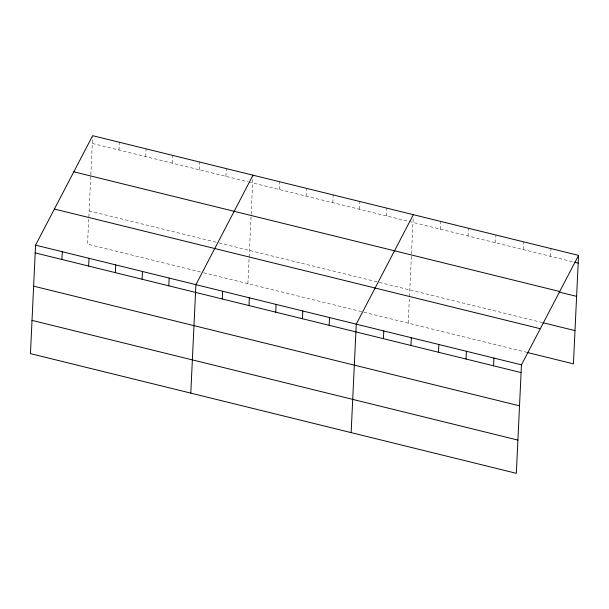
<?xml version="1.0" encoding="UTF-8"?>
<svg xmlns="http://www.w3.org/2000/svg" width="609" height="609" viewBox="0 0 609 609"><rect width="100%" height="100%" fill="white"/><g stroke="black" fill="none" stroke-linecap="round" stroke-linejoin="round"><path stroke-width="0.46" stroke-dasharray="3.04 2.28" d="M90.726 176.679L87.544 244.156L202.728 272.535M90.81 174.775L92.614 136.545M119.014 150.02L119.379 142.27M145.741 156.604L146.107 148.855M172.461 163.189L172.827 155.432M199.189 169.774L199.554 162.017M225.909 176.351L226.274 168.602M247.886 283.657L251.068 216.172M251.159 214.277L252.963 176.047M279.364 189.521L279.729 181.764M306.083 196.106L306.449 188.348M332.811 202.683L333.176 194.933M359.531 209.268L359.896 201.518M386.258 215.852L386.624 208.095M408.228 323.151L411.41 255.673M411.501 253.77L413.184 218.129M440.513 229.22L440.878 221.463M468.047 235.995L468.412 228.246M495.581 242.778L495.947 235.028M523.116 249.561L523.481 241.811M550.65 256.343L551.016 248.594M92.294 143.442L248.03 181.802M248.952 182.03L408.373 221.303M409.294 221.524L573.594 261.999M89.112 210.92L218.121 242.702M219.042 242.93L378.463 282.195M379.384 282.424L541.964 322.473M203.65 272.763L363.078 312.029M363.999 312.257L526.625 352.314"/><path stroke-width="0.91" d="M35.566 245.153L30.45 353.623L516.341 473.315L521.456 364.844L578.55 255.377L92.659 135.685L35.566 245.153L521.456 364.844M61.928 259.487L62.293 251.738M88.648 266.072L89.013 258.315M115.375 272.657L115.74 264.9M142.095 279.234L142.46 271.485M168.822 285.819L169.188 278.069M190.792 393.125L195.908 284.647L253.001 175.186M222.27 298.989L222.635 291.231M248.99 305.566L249.355 297.816M275.717 312.151L276.083 304.401M302.445 318.735L302.81 310.978M329.164 325.32L329.53 317.563M351.142 432.618L356.257 324.148L413.344 214.68M383.426 338.68L383.792 330.931M410.961 345.463L411.326 337.713M438.488 352.246L438.861 344.496M466.022 359.028L466.387 351.279M493.556 365.811L493.922 358.062M578.55 255.377L573.434 363.847L527.546 352.542M574.515 262.22L578.185 263.126M73.818 171.807L559.709 291.498M559.176 292.069L576.616 296.362M542.878 322.694L575.003 330.611M54.407 209.032L540.297 328.715M35.2 252.902L521.091 372.594M33.632 286.146L519.523 405.83M32.018 320.387L517.909 440.079"/></g></svg>
